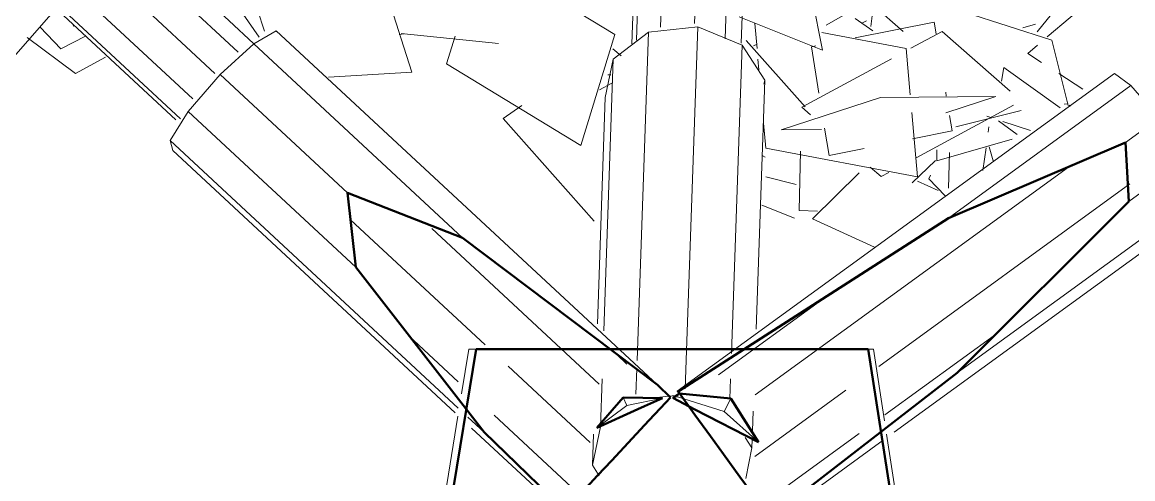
# Model space of a CAD drawing. Header units: metres. Extents: x 10 to 831, y 10 to 584.
# Drawn here: x 203.8 to 265.8, y 375.3 to 400.7 of the extents above; entities that cross this region are included whole.
import ezdxf

# ---------------------------------------------------------------- set-up
doc = ezdxf.new("R2010")
doc.units = ezdxf.units.M
doc.layers.add('CUT', color=7, linetype='Continuous', lineweight=50)
doc.layers.add('VIS', color=8, linetype='Continuous', lineweight=13)

msp = doc.modelspace()

# ---------------------------------------------------------------- linework, layer by layer
at = {"layer": 'CUT'}
for p, q in [((265.357, 394.026), (255.493, 389.806)), ((265.535, 390.731), (265.357, 394.026)), ((222.435, 387.074), (221.974, 391.221)), ((221.974, 391.221), (228.397, 388.711)), ((255.96, 381.18), (265.535, 390.731)), ((255.493, 389.806), (240.406, 380.128)), ((228.397, 388.711), (239.253, 380.504)), ((229.606, 377.855), (222.435, 387.074)), ((229.159, 382.5), (227.102, 370)), ((229.469, 382.5), (229.159, 382.5)), ((229.786, 382.5), (229.469, 382.5)), ((238.7, 382.5), (229.786, 382.5)), ((248.189, 382.5), (238.7, 382.5)), ((249.812, 382.5), (248.189, 382.5)), ((250.462, 382.5), (249.812, 382.5)), ((251.015, 382.5), (250.462, 382.5)), ((252.94, 370), (251.015, 382.5)), ((245.526, 373.083), (255.96, 381.18)), ((239.253, 380.504), (239.978, 379.802)), ((237.345, 379.8), (235.882, 378.107)), ((239.545, 379.767), (237.345, 379.8)), ((238.546, 379.315), (239.545, 379.767)), ((239.978, 379.802), (239.42, 379.201)), ((240.108, 379.776), (240.472, 380.025)), ((241.352, 379.134), (240.108, 379.776)), ((240.406, 380.128), (240.891, 379.461)), ((240.472, 380.025), (243.356, 379.749)), ((243.356, 379.749), (244.887, 377.311)), ((235.882, 378.107), (238.162, 379.14)), ((238.162, 379.14), (238.546, 379.315)), ((239.42, 379.201), (238.78, 378.514)), ((240.891, 379.461), (241.349, 378.831)), ((244.887, 377.311), (241.352, 379.134)), ((238.78, 378.514), (237.855, 377.518)), ((241.349, 378.831), (242.219, 377.634)), ((234.116, 373.495), (229.606, 377.855)), ((237.855, 377.518), (236.708, 376.283)), ((242.219, 377.634), (242.945, 376.635)), ((242.945, 376.635), (243.861, 375.375)), ((236.708, 376.283), (235.922, 375.438)), ((235.922, 375.438), (234.634, 374.053)), ((243.861, 375.375), (244.54, 374.44))]:
    msp.add_line(p, q, dxfattribs=at)
at = {"layer": 'VIS'}
for p, q in [((216.746, 399.549), (204.83, 410.625)), ((213.364, 396.451), (198.514, 410.252)), ((215.882, 399.056), (204.333, 409.79)), ((212.672, 395.335), (197.822, 409.136)), ((212.411, 395.29), (198.294, 408.41)), ((214.591, 397.873), (203.407, 408.266)), ((239.436, 400.453), (239.684, 407.577)), ((241.329, 400.66), (241.576, 407.784)), ((243.31, 407.871), (243.029, 399.798)), ((237.834, 399.523), (238.093, 406.963)), ((238.092, 399.731), (238.35, 407.171)), ((243.935, 399.56), (244.205, 407.316)), ((247.35, 404.852), (248.461, 399.163)), ((231.477, 403.339), (236.878, 400.052)), ((223.93, 403.049), (225.572, 397.946)), ((260.436, 400.2), (262.495, 402.755)), ((253.7, 402.163), (261.24, 399.728)), ((260.988, 399.909), (263.702, 402.217)), ((205.716, 401.474), (203.236, 398.638)), ((217.048, 399.893), (215.871, 401.613)), ((217.353, 400.23), (216.97, 401.421)), ((248.67, 400.562), (250.304, 401.497)), ((251.147, 400.501), (251.269, 401.378)), ((251.309, 401.671), (252.951, 400.221)), ((248.461, 399.163), (243.808, 401.034)), ((244.81, 399.269), (244.687, 400.66)), ((251.265, 400.259), (250.288, 400.942)), ((250.288, 399.851), (254.694, 400.725)), ((250.91, 400.808), (250.686, 400.693)), ((254.694, 400.725), (254.8, 400.076)), ((259.627, 400.413), (260.33, 400.613)), ((206.001, 399.239), (204.845, 400.462)), ((206.686, 400.519), (206.715, 400.562)), ((216.755, 399.531), (218.009, 400.247)), ((218.009, 400.247), (218.024, 400.191)), ((239.253, 380.504), (218.009, 400.247)), ((225.124, 400.078), (224.868, 400.053)), ((230.394, 399.536), (224.973, 400.105)), ((236.878, 400.052), (234.986, 393.851)), ((236.79, 398.662), (238.758, 400.171)), ((238.122, 381.87), (238.758, 400.171)), ((238.758, 400.171), (241.505, 400.471)), ((240.803, 380.278), (241.505, 400.471)), ((241.505, 400.471), (243.982, 399.448)), ((248.429, 400.151), (253.128, 399.266)), ((253.387, 399.28), (255.124, 400.22)), ((255.124, 400.22), (258.928, 396.884)), ((206.813, 397.868), (204.127, 399.884)), ((207.365, 399.953), (206.001, 399.239)), ((214.88, 397.813), (216.755, 399.531)), ((228.397, 388.711), (216.755, 399.531)), ((227.507, 398.401), (227.98, 399.951)), ((243.982, 399.448), (243.383, 382.253)), ((243.982, 399.448), (245.241, 397.495)), ((244.204, 399.712), (247.494, 396.019)), ((244.614, 399.408), (244.824, 399.509)), ((247.839, 399.365), (248.084, 399.413)), ((248.262, 396.767), (247.839, 399.365)), ((259.902, 398.986), (260.445, 399.448)), ((261.24, 399.728), (262.156, 396.089)), ((208.487, 398.787), (206.813, 397.868)), ((236.769, 399.254), (237.242, 398.854)), ((253.128, 399.266), (253.356, 396.681)), ((260.67, 398.487), (259.902, 398.986)), ((234.986, 393.851), (227.507, 398.401)), ((236.263, 383.518), (236.79, 398.662)), ((236.352, 396.523), (236.79, 398.662)), ((244.914, 398.075), (244.863, 398.672)), ((247.306, 395.99), (252.301, 398.692)), ((258.439, 397.442), (258.579, 398.196)), ((258.579, 398.196), (261.718, 395.959)), ((213.1, 395.75), (214.88, 397.813)), ((221.974, 391.221), (214.88, 397.813)), ((225.572, 397.946), (220.921, 397.668)), ((236.492, 397.803), (236.668, 397.791)), ((240.365, 380.158), (264.732, 397.868)), ((262.972, 396.988), (261.629, 397.862)), ((264.732, 397.868), (265.655, 397.192)), ((236.036, 396.964), (236.715, 397.34)), ((244.758, 383.612), (245.241, 397.495)), ((245.241, 397.495), (245.197, 397.281)), ((255.493, 389.806), (265.655, 397.192)), ((265.655, 397.192), (267.216, 395.377)), ((235.913, 383.902), (236.352, 396.523)), ((246.149, 394.727), (251.702, 396.539)), ((251.702, 396.539), (258.115, 396.586)), ((255.329, 396.828), (255.364, 396.611)), ((258.115, 396.586), (255.338, 395.68)), ((212.094, 394.129), (213.1, 395.75)), ((222.435, 387.074), (213.1, 395.75)), ((230.666, 395.353), (231.699, 396.094)), ((247.797, 395.56), (247.306, 395.99)), ((253.443, 395.687), (253.758, 392.106)), ((259.106, 396.111), (253.677, 393.173)), ((255.899, 394.887), (259.54, 395.812)), ((262.157, 396.182), (261.933, 396.163)), ((262.186, 396.111), (262.285, 396.057)), ((235.725, 389.642), (230.666, 395.353)), ((245.299, 393.7), (245.177, 395.092)), ((255.54, 395.529), (255.681, 394.663)), ((257.844, 395.41), (257.622, 395.483)), ((259.31, 394.475), (258.264, 395.221)), ((260.061, 394.695), (258.51, 395.196)), ((265.357, 394.026), (267.216, 395.377)), ((248.412, 394.744), (246.149, 394.727)), ((248.827, 393.303), (248.58, 394.818)), ((255.681, 394.663), (253.478, 394.226)), ((257.743, 394.897), (257.702, 394.605)), ((212.248, 393.57), (212.094, 394.129)), ((228.147, 379.211), (212.094, 394.129)), ((259.043, 394.205), (254.829, 393.006)), ((265.357, 394.026), (255.493, 389.806)), ((265.535, 390.731), (265.357, 394.026)), ((227.985, 378.944), (212.248, 393.57)), ((245.266, 393.202), (245.104, 393.292)), ((253.758, 392.106), (245.299, 393.7)), ((247.152, 390.227), (247.23, 393.533)), ((250.785, 393.692), (248.827, 393.303)), ((254.829, 393.006), (254.841, 393.614)), ((255.538, 393.456), (255.491, 391.473)), ((257.58, 393.728), (257.404, 392.46)), ((257.759, 393.774), (257.982, 392.99)), ((244.712, 379.954), (262.377, 392.793)), ((251.723, 392.116), (251.109, 392.654)), ((253.452, 391.769), (254.769, 393.015)), ((265.535, 390.731), (268.817, 393.117)), ((246.985, 391.685), (245.293, 392.108)), ((250.505, 392.323), (247.905, 389.756)), ((252.157, 392.351), (251.723, 392.116)), ((254.487, 392.197), (254.388, 391.993)), ((254.388, 391.993), (255.304, 391.051)), ((251.593, 381.53), (265.603, 391.714)), ((254.905, 391.341), (253.751, 391.866)), ((228.397, 388.711), (221.974, 391.221)), ((221.974, 391.221), (222.435, 387.074)), ((255.96, 381.18), (269.849, 391.274)), ((255.96, 381.18), (265.535, 390.731)), ((246.9, 389.805), (245.08, 390.52)), ((248.19, 390.19), (247.152, 390.227)), ((252.452, 377.86), (269.915, 390.552)), ((229.65, 382.738), (222.148, 389.711)), ((240.406, 380.128), (255.493, 389.806)), ((247.905, 389.756), (251.364, 388.178)), ((226.673, 389.223), (236.006, 380.549)), ((239.253, 380.504), (228.397, 388.711)), ((222.435, 387.074), (229.606, 377.855)), ((248.554, 385.339), (242.666, 381.06)), ((251.935, 378.831), (258.23, 383.405)), ((228.141, 380.68), (225.396, 383.231)), ((227.102, 370), (229.159, 382.5)), ((228.337, 380), (228.743, 382.5)), ((228.743, 382.5), (228.87, 382.5)), ((229.159, 382.5), (228.743, 382.5)), ((229.159, 382.5), (229.469, 382.5)), ((229.249, 382.5), (230.009, 382.5)), ((229.469, 382.5), (229.786, 382.5)), ((238.7, 382.5), (229.786, 382.5)), ((230.009, 382.5), (230.873, 382.5)), ((230.873, 382.5), (231.06, 382.5)), ((237.56, 381.661), (237.011, 382.171)), ((248.189, 382.5), (238.7, 382.5)), ((249.812, 382.5), (248.189, 382.5)), ((249.19, 382.5), (249.414, 382.5)), ((249.414, 382.5), (250.385, 382.5)), ((250.462, 382.5), (249.812, 382.5)), ((250.385, 382.5), (251.022, 382.5)), ((250.462, 382.5), (251.015, 382.5)), ((251.295, 382.5), (251.015, 382.5)), ((252.94, 370), (251.015, 382.5)), ((251.909, 378.5), (251.295, 382.5)), ((235.506, 377.296), (230.931, 381.548)), ((236.077, 378.154), (236.171, 380.836)), ((238.056, 379.977), (238.105, 381.397)), ((243.334, 380.833), (243.296, 379.729)), ((245.526, 373.083), (255.96, 381.18)), ((239.978, 379.802), (239.253, 380.504)), ((244.689, 376.512), (249.765, 380.202)), ((235.882, 378.107), (237.345, 379.8)), ((237.545, 379.36), (237.345, 379.8)), ((239.545, 379.767), (237.345, 379.8)), ((237.545, 379.36), (239.545, 379.767)), ((238.546, 379.315), (239.545, 379.767)), ((240.242, 379.902), (238.869, 379.752)), ((239.978, 379.802), (239.42, 379.201)), ((240.108, 379.776), (240.472, 380.025)), ((240.108, 379.776), (240.371, 379.829)), ((240.108, 379.776), (241.352, 379.134)), ((240.406, 380.128), (240.365, 380.158)), ((240.365, 380.158), (240.372, 380.086)), ((240.371, 379.829), (240.472, 380.025)), ((240.371, 379.829), (242.975, 379.011)), ((240.406, 380.128), (240.891, 379.461)), ((240.472, 380.025), (243.356, 379.749)), ((242.975, 379.011), (243.356, 379.749)), ((244.887, 377.311), (243.356, 379.749)), ((235.882, 378.107), (237.545, 379.36)), ((235.882, 378.107), (238.162, 379.14)), ((238.162, 379.14), (238.546, 379.315)), ((238.78, 378.514), (239.42, 379.201)), ((241.349, 378.831), (240.891, 379.461)), ((241.352, 379.134), (244.887, 377.311)), ((242.975, 379.011), (244.887, 377.311)), ((244.56, 377.933), (244.599, 379.037)), ((226.714, 370), (228.135, 378.75)), ((229.606, 377.855), (228.694, 378.702)), ((234.729, 374.558), (230.154, 378.809)), ((238.78, 378.514), (237.855, 377.518)), ((241.349, 378.831), (242.219, 377.634)), ((234.207, 373.162), (228.9, 378.094)), ((234.116, 373.495), (229.606, 377.855)), ((236.077, 378.154), (235.639, 376.014)), ((235.639, 376.014), (235.699, 377.75)), ((244.625, 373.517), (250.514, 377.798)), ((253.216, 370), (252.025, 377.75)), ((236.708, 376.283), (237.855, 377.518)), ((242.945, 376.635), (242.219, 377.634)), ((244.527, 376.986), (244.15, 377.572)), ((244.527, 376.986), (244.544, 377.46)), ((245.549, 372.842), (251.844, 377.417)), ((242.945, 376.635), (243.861, 375.375)), ((244.178, 375.274), (244.527, 376.986)), ((235.639, 376.014), (236.017, 375.428)), ((236.708, 376.283), (235.922, 375.438)), ((234.634, 374.053), (235.922, 375.438)), ((244.54, 374.44), (243.861, 375.375))]:
    msp.add_line(p, q, dxfattribs=at)

doc.saveas('drawing.dxf')
